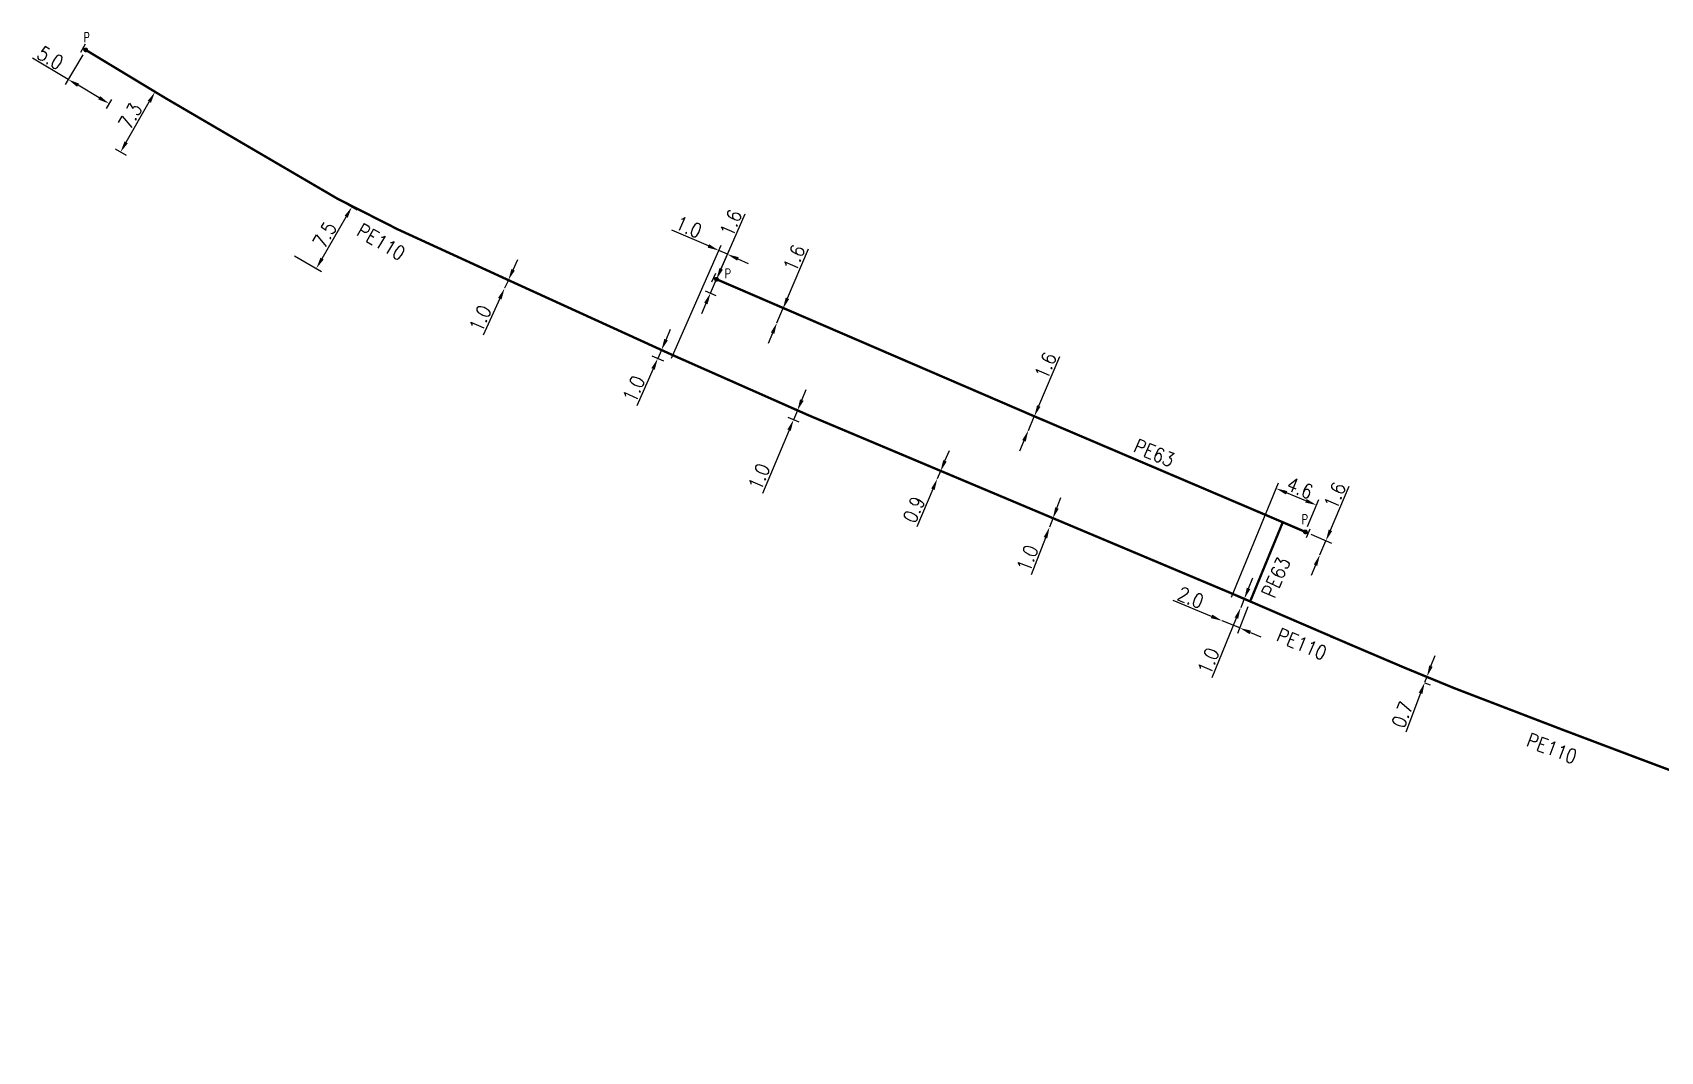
# Model space of a CAD drawing. Header units: millimetres. Extents: x 155997 to 157006, y 121209 to 122008.
# Drawn here: x 156200.7 to 156372.4, y 121456.5 to 121563.9 of the extents above; entities that cross this region are included whole.
import ezdxf
from ezdxf.enums import TextEntityAlignment as Align

# ---------------------------------------------------------------- set-up
doc = ezdxf.new("R2010")
doc.units = ezdxf.units.MM
doc.linetypes.add('L_25_PE', pattern=[2000, 1000, 1000])
doc.layers.get('0').update_dxf_attribs({"linetype": 'CONTINUOUS'})
for name, color, linetype in [('L_150', 1, 'CONTINUOUS'), ('L_300', 7, 'CONTINUOUS'), ('L_340', 7, 'CONTINUOUS')]:
    doc.layers.add(name, color=color, linetype=linetype)
doc.styles.add('G_ROMANS', font='ROMANS.SHX', dxfattribs={"width": 0.75})
doc.styles.get("Standard").update_dxf_attribs({"font": 'romans.shx', "width": 0.85})
doc.dimstyles.get("Standard").update_dxf_attribs({"dimtxt": 1.5, "dimasz": 1.2, "dimexe": 0.625, "dimexo": 0.625, "dimgap": 0.25, "dimtad": 1, "dimdec": 1, "dimzin": 0, "dimdsep": 46, "dimtxsty": 'Standard', "dimcen": -0.5, "dimadec": 0, "dimazin": 0, "dimtfac": 1, "dimtdec": 1, "dimtmove": 0, "dimatfit": 3, "dimfxl": 0, "dimtolj": 1, "dimtzin": 0, "dimarcsym": 0})

# ---------------------------------------------------------------- blocks, each defined once
blk = doc.blocks.new('L_340_07')
at = {"color": 0, "linetype": 'Continuous', "const_width": 0.25, "flags": 128}
blk.add_lwpolyline([(0, 0), (0.35, 0)], dxfattribs=at)
at = {"color": 0, "linetype": 'Continuous', "flags": 128}
blk.add_lwpolyline([(0.35, -0.5), (0.35, 0.5)], dxfattribs=at)
at = {"color": 0, "linetype": 'Continuous', "width": 0.75, "flags": 3}
for tag, p in [('DEF_LEG', (0.72, -3.47)), ('DEF_COUP', (0.72, -5.97)), ('DEF_TYPE', (0.72, -8.47))]:
    blk.add_attdef(tag, text='', height=1.2, dxfattribs=at).set_placement(p, align=Align.MIDDLE)
blk = doc.blocks.new('*D1268')
at = {"layer": 'L_340', "color": 0, "linetype": 'Continuous', "lineweight": -2, "transparency": 16777216}
for p, q in [((156206.02, 121561.56), (156204.18, 121558.45)), ((156204.49, 121558.98), (156200.73, 121561.21)), ((156207.76, 121557.05), (156205.53, 121558.37)), ((156209.06, 121556.87), (156208.48, 121555.9))]:
    blk.add_line(p, q, dxfattribs=at)
at = {"layer": 'L_340', "color": 0, "linetype": 'Continuous', "transparency": 16777216}
for points in [[(156205.63, 121558.54), (156205.43, 121558.2), (156204.49, 121558.98)], [(156207.87, 121557.22), (156207.66, 121556.87), (156208.8, 121556.43)]]:
    blk.add_solid(points, dxfattribs=at)
at = {"layer": 'L_340', "color": 0, "linetype": 'Continuous', "transparency": 16777216, "insert": (156202.61, 121561.26), "char_height": 1.5, "attachment_point": 5, "rotation": 329.3455}
blk.add_mtext('\\A1;5.0', dxfattribs=at)
blk = doc.blocks.new('*D1269')
at = {"layer": 'L_340', "color": 0, "linetype": 'Continuous', "lineweight": -2, "ltscale": 0.5, "transparency": 16777216}
for p, q in [((156272, 121541.42), (156268.16, 121543.1)), ((156268.12, 121529.59), (156273.35, 121541.51)), ((156274.01, 121540.54), (156273.1, 121540.94)), ((156273.11, 121538.49), (156274.26, 121541.11)), ((156275.11, 121540.06), (156276.21, 121539.57))]:
    blk.add_line(p, q, dxfattribs=at)
at = {"layer": 'L_340', "color": 0, "linetype": 'Continuous', "ltscale": 0.5, "transparency": 16777216}
for points in [[(156272.08, 121541.6), (156271.92, 121541.24), (156273.1, 121540.94)], [(156275.19, 121540.24), (156275.03, 121539.87), (156274.01, 121540.54)]]:
    blk.add_solid(points, dxfattribs=at)
at = {"layer": 'L_340', "color": 0, "linetype": 'Continuous', "ltscale": 0.5, "transparency": 16777216, "insert": (156269.93, 121543.42), "char_height": 1.5, "attachment_point": 5, "rotation": 336.326}
blk.add_mtext('\\A1;1.0', dxfattribs=at)
blk = doc.blocks.new('*D1270')
at = {"layer": 'L_340', "color": 0, "linetype": 'Continuous', "lineweight": -2, "ltscale": 0.5, "transparency": 16777216}
for p, q in [((156273.34, 121539.01), (156275.89, 121544.82)), ((156272.22, 121536.45), (156272.86, 121537.91)), ((156271.65, 121536.7), (156272.79, 121536.2)), ((156271.74, 121535.35), (156271.26, 121534.25))]:
    blk.add_line(p, q, dxfattribs=at)
at = {"layer": 'L_340', "color": 0, "linetype": 'Continuous', "ltscale": 0.5, "transparency": 16777216}
for points in [[(156273.16, 121539.09), (156273.53, 121538.93), (156272.86, 121537.91)], [(156271.55, 121535.43), (156271.92, 121535.27), (156272.22, 121536.45)]]:
    blk.add_solid(points, dxfattribs=at)
at = {"layer": 'L_340', "color": 0, "linetype": 'Continuous', "ltscale": 0.5, "transparency": 16777216, "insert": (156274.37, 121543.85), "char_height": 1.5, "attachment_point": 5, "rotation": 66.326}
blk.add_mtext('\\A1;1.6', dxfattribs=at)
blk = doc.blocks.new('*D1271')
at = {"layer": 'L_340', "color": 0, "linetype": 'Continuous', "lineweight": -2, "ltscale": 0.5, "transparency": 16777216}
for p, q in [((156337.6, 121511.44), (156339.58, 121516.08)), ((156335.53, 121511.02), (156337.7, 121510.09)), ((156336.49, 121508.87), (156337.12, 121510.34)), ((156336.02, 121507.77), (156335.55, 121506.66))]:
    blk.add_line(p, q, dxfattribs=at)
at = {"layer": 'L_340', "color": 0, "linetype": 'Continuous', "ltscale": 0.5, "transparency": 16777216}
for points in [[(156337.41, 121511.52), (156337.78, 121511.36), (156337.12, 121510.34)], [(156335.84, 121507.84), (156336.2, 121507.69), (156336.49, 121508.87)]]:
    blk.add_solid(points, dxfattribs=at)
at = {"layer": 'L_340', "color": 0, "linetype": 'Continuous', "ltscale": 0.5, "transparency": 16777216, "insert": (156338.07, 121515.1), "char_height": 1.5, "attachment_point": 5, "rotation": 66.8243}
blk.add_mtext('\\A1;1.6', dxfattribs=at)
blk = doc.blocks.new('*D1272')
at = {"layer": 'L_150', "color": 0, "linetype": 'Continuous', "lineweight": -2, "transparency": 16777216}
for p, q in [((156280.33, 121535.9), (156282.56, 121541.13)), ((156279.23, 121533.33), (156279.86, 121534.8)), ((156278.76, 121532.22), (156278.29, 121531.12))]:
    blk.add_line(p, q, dxfattribs=at)
at = {"layer": 'L_150', "color": 0, "linetype": 'Continuous', "transparency": 16777216}
for points in [[(156280.15, 121535.98), (156280.52, 121535.82), (156279.86, 121534.8)], [(156278.58, 121532.3), (156278.95, 121532.14), (156279.23, 121533.33)]]:
    blk.add_solid(points, dxfattribs=at)
at = {"layer": 'L_150', "color": 0, "linetype": 'Continuous', "transparency": 16777216, "insert": (156281.05, 121540.15), "char_height": 1.5, "attachment_point": 5, "rotation": 66.9129}
blk.add_mtext('\\A1;1.6', dxfattribs=at)
blk = doc.blocks.new('*D1273')
at = {"layer": 'L_340', "color": 0, "linetype": 'Continuous', "lineweight": -2, "transparency": 16777216}
for p, q in [((156327.15, 121504.4), (156332.11, 121516.43)), ((156335.01, 121514.56), (156332.98, 121515.4)), ((156335.19, 121511.85), (156336.36, 121514.68))]:
    blk.add_line(p, q, dxfattribs=at)
at = {"layer": 'L_340', "color": 0, "linetype": 'Continuous', "transparency": 16777216}
for points in [[(156333.05, 121515.58), (156332.9, 121515.21), (156331.87, 121515.85)], [(156335.09, 121514.74), (156334.94, 121514.37), (156336.12, 121514.1)]]:
    blk.add_solid(points, dxfattribs=at)
at = {"layer": 'L_340', "color": 0, "linetype": 'Continuous', "transparency": 16777216, "insert": (156334.38, 121515.9), "char_height": 1.5, "attachment_point": 5, "rotation": 337.6227}
blk.add_mtext('\\A1;4.6', dxfattribs=at)
blk = doc.blocks.new('*D1274')
at = {"layer": 'L_150', "color": 0, "linetype": 'Continuous', "lineweight": -2, "transparency": 16777216}
for p, q in [((156328.97, 121505.32), (156329.43, 121506.43)), ((156328.51, 121504.21), (156328.13, 121503.28)), ((156327.67, 121502.17), (156325.09, 121495.89))]:
    blk.add_line(p, q, dxfattribs=at)
at = {"layer": 'L_150', "color": 0, "linetype": 'Continuous', "transparency": 16777216}
for points in [[(156328.78, 121505.39), (156329.15, 121505.24), (156328.51, 121504.21)], [(156327.49, 121502.25), (156327.86, 121502.1), (156328.13, 121503.28)]]:
    blk.add_solid(points, dxfattribs=at)
at = {"layer": 'L_150', "color": 0, "linetype": 'Continuous', "transparency": 16777216, "insert": (156324.73, 121497.66), "char_height": 1.5, "attachment_point": 5, "rotation": 67.6227}
blk.add_mtext('\\A1;1.0', dxfattribs=at)
blk = doc.blocks.new('*D1275')
at = {"layer": 'L_150', "color": 0, "linetype": 'Continuous', "lineweight": -2, "transparency": 16777216}
for p, q in [((156325.06, 121502.36), (156321.02, 121504.03)), ((156328.9, 121503.36), (156327.81, 121500.55)), ((156328.04, 121501.14), (156326.17, 121501.9)), ((156329.15, 121500.68), (156330.26, 121500.22))]:
    blk.add_line(p, q, dxfattribs=at)
at = {"layer": 'L_150', "color": 0, "linetype": 'Continuous', "transparency": 16777216}
for points in [[(156325.14, 121502.55), (156324.98, 121502.18), (156326.17, 121501.9)], [(156329.22, 121500.86), (156329.07, 121500.49), (156328.04, 121501.14)]]:
    blk.add_solid(points, dxfattribs=at)
at = {"layer": 'L_150', "color": 0, "linetype": 'Continuous', "transparency": 16777216, "insert": (156322.86, 121504.35), "char_height": 1.5, "attachment_point": 5, "rotation": 337.6227}
blk.add_mtext('\\A1;2.0', dxfattribs=at)
blk = doc.blocks.new('*D1276')
at = {"layer": 'L_150', "color": 0, "linetype": 'Continuous', "lineweight": -2, "transparency": 16777216}
for p, q in [((156306.84, 121524.55), (156309.07, 121529.78)), ((156305.74, 121521.98), (156306.37, 121523.45)), ((156305.27, 121520.87), (156304.8, 121519.77))]:
    blk.add_line(p, q, dxfattribs=at)
at = {"layer": 'L_150', "color": 0, "linetype": 'Continuous', "transparency": 16777216}
for points in [[(156306.66, 121524.63), (156307.02, 121524.47), (156306.37, 121523.45)], [(156305.09, 121520.95), (156305.46, 121520.79), (156305.74, 121521.98)]]:
    blk.add_solid(points, dxfattribs=at)
at = {"layer": 'L_150', "color": 0, "linetype": 'Continuous', "transparency": 16777216, "insert": (156307.56, 121528.8), "char_height": 1.5, "attachment_point": 5, "rotation": 66.9129}
blk.add_mtext('\\A1;1.6', dxfattribs=at)
blk = doc.blocks.new('*D1372')
at = {"layer": 'L_150', "color": 0, "linetype": 'Continuous', "lineweight": -2, "ltscale": 0.5, "transparency": 16777216}
for p, q in [((156210.61, 121552.35), (156213.04, 121556.61)), ((156214.26, 121557.3), (156213.09, 121557.96)), ((156210.63, 121550.95), (156209.47, 121551.62))]:
    blk.add_line(p, q, dxfattribs=at)
at = {"layer": 'L_150', "color": 0, "linetype": 'Continuous', "ltscale": 0.5, "transparency": 16777216}
for points in [[(156212.87, 121556.71), (156213.22, 121556.51), (156213.64, 121557.65)], [(156210.43, 121552.45), (156210.78, 121552.25), (156210.01, 121551.31)]]:
    blk.add_solid(points, dxfattribs=at)
at = {"layer": 'L_150', "color": 0, "linetype": 'Continuous', "ltscale": 0.5, "transparency": 16777216, "insert": (156211.04, 121555.12), "char_height": 1.5, "attachment_point": 5, "rotation": 60.2263}
blk.add_mtext('\\A1;7.3', dxfattribs=at)
blk = doc.blocks.new('*D1373')
at = {"layer": 'L_150', "color": 0, "linetype": 'Continuous', "lineweight": -2, "ltscale": 0.5, "transparency": 16777216}
for p, q in [((156233.45, 121546.08), (156234.94, 121545.22)), ((156231.26, 121540.09), (156233.8, 121544.49)), ((156228.34, 121540.39), (156231.2, 121538.74))]:
    blk.add_line(p, q, dxfattribs=at)
at = {"layer": 'L_150', "color": 0, "linetype": 'Continuous', "ltscale": 0.5, "transparency": 16777216}
for points in [[(156233.63, 121544.59), (156233.97, 121544.39), (156234.4, 121545.53)], [(156231.09, 121540.19), (156231.43, 121539.99), (156230.66, 121539.05)]]:
    blk.add_solid(points, dxfattribs=at)
at = {"layer": 'L_150', "color": 0, "linetype": 'Continuous', "ltscale": 0.5, "transparency": 16777216, "insert": (156231.55, 121542.59), "char_height": 1.5, "attachment_point": 5, "rotation": 60.0306}
blk.add_mtext('\\A1;7.5', dxfattribs=at)
blk = doc.blocks.new('*D1380')
at = {"layer": 'L_150', "color": 0, "linetype": 'Continuous', "lineweight": -2, "ltscale": 0.5, "transparency": 16777216}
for p, q in [((156251.41, 121538.91), (156251.91, 121540.01)), ((156250.91, 121537.82), (156250.51, 121536.96)), ((156250.01, 121535.87), (156248.24, 121532)), ((156249.94, 121537.22), (156249.94, 121537.22))]:
    blk.add_line(p, q, dxfattribs=at)
at = {"layer": 'L_150', "color": 0, "linetype": 'Continuous', "ltscale": 0.5, "transparency": 16777216}
for points in [[(156251.23, 121539), (156251.59, 121538.83), (156250.91, 121537.82)], [(156249.83, 121535.95), (156250.19, 121535.78), (156250.51, 121536.96)]]:
    blk.add_solid(points, dxfattribs=at)
at = {"layer": 'L_150', "color": 0, "linetype": 'Continuous', "ltscale": 0.5, "transparency": 16777216, "insert": (156247.95, 121533.78), "char_height": 1.5, "attachment_point": 5, "rotation": 65.352}
blk.add_mtext('\\A1;1.0', dxfattribs=at)
blk = doc.blocks.new('*D1381')
at = {"layer": 'L_150', "color": 0, "linetype": 'Continuous', "lineweight": -2, "ltscale": 0.5, "transparency": 16777216}
for p, q in [((156267.54, 121531.54), (156268.02, 121532.64)), ((156267.69, 121530.16), (156266.48, 121530.7)), ((156267.3, 121529.27), (156266.08, 121529.81)), ((156267.05, 121530.44), (156266.66, 121529.56)), ((156266.17, 121528.46), (156264.45, 121524.57))]:
    blk.add_line(p, q, dxfattribs=at)
at = {"layer": 'L_150', "color": 0, "linetype": 'Continuous', "ltscale": 0.5, "transparency": 16777216}
for points in [[(156267.35, 121531.62), (156267.72, 121531.46), (156267.05, 121530.44)], [(156265.99, 121528.54), (156266.35, 121528.38), (156266.66, 121529.56)]]:
    blk.add_solid(points, dxfattribs=at)
at = {"layer": 'L_150', "color": 0, "linetype": 'Continuous', "ltscale": 0.5, "transparency": 16777216, "insert": (156264.14, 121526.35), "char_height": 1.5, "attachment_point": 5, "rotation": 66.0743}
blk.add_mtext('\\A1;1.0', dxfattribs=at)
blk = doc.blocks.new('*D1382')
at = {"layer": 'L_150', "color": 0, "linetype": 'Continuous', "lineweight": -2, "ltscale": 0.5, "transparency": 16777216}
for p, q in [((156348.2, 121497.12), (156348.63, 121498.24)), ((156347.77, 121496), (156347.53, 121495.38)), ((156347.55, 121495.37), (156348.11, 121495.15)), ((156347.79, 121495.99), (156348.35, 121495.77)), ((156347.1, 121494.26), (156345.54, 121490.17))]:
    blk.add_line(p, q, dxfattribs=at)
at = {"layer": 'L_150', "color": 0, "linetype": 'Continuous', "ltscale": 0.5, "transparency": 16777216}
for points in [[(156348.01, 121497.19), (156348.38, 121497.05), (156347.77, 121496)], [(156346.91, 121494.33), (156347.29, 121494.18), (156347.53, 121495.38)]]:
    blk.add_solid(points, dxfattribs=at)
at = {"layer": 'L_150', "color": 0, "linetype": 'Continuous', "ltscale": 0.5, "transparency": 16777216, "insert": (156345.17, 121492.01), "char_height": 1.5, "attachment_point": 5, "rotation": 69.0405}
blk.add_mtext('\\A1;0.7', dxfattribs=at)
blk = doc.blocks.new('*D1384')
at = {"layer": 'L_150', "color": 0, "linetype": 'Continuous', "lineweight": -2, "ltscale": 0.5, "transparency": 16777216}
for p, q in [((156281.85, 121525.17), (156282.32, 121526.27)), ((156282, 121523.8), (156280.81, 121524.3)), ((156281.38, 121524.06), (156280.98, 121523.1)), ((156280.51, 121521.99), (156277.69, 121515.32)), ((156281.59, 121522.84), (156280.4, 121523.34))]:
    blk.add_line(p, q, dxfattribs=at)
at = {"layer": 'L_150', "color": 0, "linetype": 'Continuous', "ltscale": 0.5, "transparency": 16777216}
for points in [[(156281.67, 121525.24), (156282.04, 121525.09), (156281.38, 121524.06)], [(156280.33, 121522.07), (156280.69, 121521.92), (156280.98, 121523.1)]]:
    blk.add_solid(points, dxfattribs=at)
at = {"layer": 'L_150', "color": 0, "linetype": 'Continuous', "ltscale": 0.5, "transparency": 16777216, "insert": (156277.35, 121517.09), "char_height": 1.5, "attachment_point": 5, "rotation": 67.0716}
blk.add_mtext('\\A1;1.0', dxfattribs=at)
blk = doc.blocks.new('*D1385')
at = {"layer": 'L_150', "color": 0, "linetype": 'Continuous', "lineweight": -2, "ltscale": 0.5, "transparency": 16777216}
for p, q in [((156308.75, 121513.79), (156309.18, 121514.91)), ((156308.32, 121512.67), (156307.98, 121511.78)), ((156307.55, 121510.66), (156306.05, 121506.75))]:
    blk.add_line(p, q, dxfattribs=at)
at = {"layer": 'L_150', "color": 0, "linetype": 'Continuous', "ltscale": 0.5, "transparency": 16777216}
for points in [[(156308.57, 121513.86), (156308.94, 121513.71), (156308.32, 121512.67)], [(156307.36, 121510.73), (156307.74, 121510.59), (156307.98, 121511.78)]]:
    blk.add_solid(points, dxfattribs=at)
at = {"layer": 'L_150', "color": 0, "linetype": 'Continuous', "ltscale": 0.5, "transparency": 16777216, "insert": (156305.65, 121508.5), "char_height": 1.5, "attachment_point": 5, "rotation": 68.9865}
blk.add_mtext('\\A1;1.0', dxfattribs=at)
blk = doc.blocks.new('*D1386')
at = {"layer": 'L_150', "color": 0, "linetype": 'Continuous', "lineweight": -2, "ltscale": 0.5, "transparency": 16777216}
for p, q in [((156296.95, 121518.76), (156297.42, 121519.86)), ((156296.48, 121517.66), (156296.14, 121516.88)), ((156297.05, 121517.41), (156297.05, 121517.41)), ((156295.67, 121515.77), (156293.98, 121511.81)), ((156296.72, 121516.63), (156296.72, 121516.63))]:
    blk.add_line(p, q, dxfattribs=at)
at = {"layer": 'L_150', "color": 0, "linetype": 'Continuous', "ltscale": 0.5, "transparency": 16777216}
for points in [[(156296.76, 121518.84), (156297.13, 121518.68), (156296.48, 121517.66)], [(156295.49, 121515.85), (156295.86, 121515.69), (156296.14, 121516.88)]]:
    blk.add_solid(points, dxfattribs=at)
at = {"layer": 'L_150', "color": 0, "linetype": 'Continuous', "ltscale": 0.5, "transparency": 16777216, "insert": (156293.67, 121513.63), "char_height": 1.5, "attachment_point": 5, "rotation": 66.9122}
blk.add_mtext('\\A1;0.9', dxfattribs=at)
blk = doc.blocks.new('L_300_12')
at = {"color": 0, "linetype": 'Continuous', "const_width": 0.248, "flags": 128}
blk.add_lwpolyline([(-0.13, 0, 1), (0.13, 0, 1)], format="xyb", close=True, dxfattribs=at)
at = {"linetype": 'Continuous', "style": 'G_ROMANS', "width": 0.75}
blk.add_attdef('P', text='', height=1, dxfattribs=at).set_placement((0, 1.33), align=Align.MIDDLE_CENTER)
at = {"color": 0, "linetype": 'Continuous', "width": 0.75, "flags": 3}
for tag, p in [('DEF_LEG', (0, -5)), ('DEF_COUP', (0, -7.5)), ('DEF_TYPE', (0, -10))]:
    blk.add_attdef(tag, text='', height=1.2, dxfattribs=at).set_placement(p, align=Align.MIDDLE)

msp = doc.modelspace()

# ---------------------------------------------------------------- linework, layer by layer
at = {"layer": 'L_150', "linetype": 'L_25_PE', "ltscale": 0.5, "const_width": 0.25, "flags": 128}
for points in [[(156337.58, 121500.28, 0.010686), (156338.27, 121500), (156329.13, 121503.94), (156326.79, 121504.95), (156282.58, 121523.56), (156268.26, 121529.9), (156250.91, 121537.82), (156239.25, 121543.17), (156232.91, 121546.39), (156232.91, 121546.39), (156214.8, 121556.98), (156214.8, 121556.98), (156206.34, 121562.09)], [(156443.54, 121456.62), (156441.51, 121457.49), (156434.28, 121460.61), (156426.76, 121463.86), (156419.95, 121466.8), (156417.99, 121467.65), (156415.29, 121468.81), (156412.31, 121470.09), (156407.81, 121472.02), (156403.54, 121473.85), (156396.93, 121476.69), (156385.88, 121481.33), (156377.22, 121484.71), (156369.37, 121487.66, -0.000146), (156369.37, 121487.66), (156361.95, 121490.46), (156350.64, 121494.8), (156345.34, 121496.98), (156339.59, 121499.43), (156338.27, 121500)]]:
    msp.add_lwpolyline(points, format="xyb", dxfattribs=at)
for points in [[(156334.95, 121511.27), (156332.57, 121512.29), (156306.37, 121523.46), (156272.86, 121537.91)], [(156329.13, 121503.94), (156332.57, 121512.29)]]:
    msp.add_lwpolyline(points, dxfattribs=at)

# ---------------------------------------------------------------- block references
at = {"layer": 'L_300', "ltscale": 0.5}
ref = msp.add_blockref('L_300_12', (156206.34, 121562.09), dxfattribs=dict(at, rotation=355.5467248243921))
ref.add_attrib('P', 'P', dxfattribs={"layer": '0', "linetype": 'Continuous', "height": 1, "style": 'G_ROMANS', "width": 0.75}).set_placement((156206.44, 121563.42), align=Align.MIDDLE_CENTER)
ref = msp.add_blockref('L_300_12', (156272.86, 121537.91), dxfattribs=dict(at, rotation=296.5602209647436))
ref.add_attrib('P', 'P', dxfattribs={"layer": '0', "linetype": 'Continuous', "height": 1, "style": 'G_ROMANS', "width": 0.75}).set_placement((156274.05, 121538.51), align=Align.MIDDLE_CENTER)
ref = msp.add_blockref('L_300_12', (156334.95, 121511.27), dxfattribs=dict(at, rotation=2.411918001652742))
ref.add_attrib('P', 'P', dxfattribs={"layer": '0', "linetype": 'Continuous', "height": 1, "style": 'G_ROMANS', "width": 0.75}).set_placement((156334.9, 121512.6), align=Align.MIDDLE_CENTER)
at = {"layer": 'L_340', "rotation": 150.0000000006596}
msp.add_blockref('L_340_07', (156206.34, 121562.09), dxfattribs=at)
at = {"layer": 'L_340', "ltscale": 0.5}
for p, rotation in [((156272.86, 121537.91), 156.1981770365387), ((156334.95, 121511.27), 336.8243196682157)]:
    msp.add_blockref('L_340_07', p, dxfattribs=dict(at, rotation=rotation))

# ---------------------------------------------------------------- texts
at = {"layer": 'L_150', "linetype": 'Continuous', "width": 0.85}
for rotation, p in [(329.0277, (156234.76, 121542.61)), (337.0716, (156331.76, 121499.82)), (338.9925, (156358.12, 121488.72))]:
    msp.add_text('PE110', height=1.5, rotation=rotation, dxfattribs=at).set_placement(p)
at = {"layer": 'L_150', "linetype": 'Continuous', "char_height": 1.5, "attachment_point": 1}
for insert, rotation in [((156317.28, 121521.14), 337.0716), ((156330.29, 121504.78), 66.2439)]:
    msp.add_mtext_dynamic_manual_height_columns('\\pt3;PE63', width=4.6959, gutter_width=5, heights=[0], dxfattribs=dict(at, insert=insert, rotation=rotation))

# ---------------------------------------------------------------- dimensions: what is measured, and where the dimension line sits
at = {"layer": 'L_150', "linetype": 'Continuous', "ltscale": 0.5}
for base, p1, p2, angle, picture, middle in [((156213.64, 121557.65), (156211.17, 121550.64), (156214.8, 121556.98), 60.2263, '*D1372', (156211.91, 121554.62)), ((156234.4, 121545.53), (156227.8, 121540.7), (156232.91, 121546.39), 60.0306, '*D1373', (156232.42, 121542.09)), ((156250.9082, 121537.8237), (156250.5128, 121536.9554), (156250.9082, 121537.8237), 65.352, '*D1380', (156248.8607, 121533.3616)), ((156267.05, 121530.44), (156267.87, 121529.02), (156268.26, 121529.9), 66.0743, '*D1381', (156265.05, 121525.94)), ((156281.38, 121524.06), (156282.17, 121522.6), (156282.58, 121523.56), 67.0716, '*D1384', (156278.27, 121516.7)), ((156296.48, 121517.66), (156296.14, 121516.88), (156296.48, 121517.66), 66.9122, '*D1386', (156294.59, 121513.24)), ((156308.32, 121512.67), (156307.98, 121511.78), (156308.32, 121512.67), 68.9865, '*D1385', (156306.59, 121508.14)), ((156347.77, 121496), (156346.96, 121495.59), (156347.2, 121496.21), 69.0405, '*D1382', (156346.1, 121491.65))]:
    dim = msp.add_linear_dim(base=base, p1=p1, p2=p2, angle=angle, dimstyle='Standard', dxfattribs=at)
    dim.commit()
    dim.dimension.update_dxf_attribs({"geometry": picture, "text_midpoint": middle, "dimtype": 160})
at = {"layer": 'L_150', "linetype": 'Continuous'}
for base, p1, p2, angle, picture, middle in [((156279.23, 121533.33), (156279.86, 121534.8), (156279.23, 121533.33), 66.9129, '*D1272', (156281.97, 121539.76)), ((156305.74, 121521.98), (156306.37, 121523.45), (156305.74, 121521.98), 66.9129, '*D1276', (156308.48, 121528.41)), ((156326.17, 121501.9), (156329.13, 121503.94), (156326.17, 121501.9), 337.6227, '*D1275', (156322.48, 121503.42)), ((156328.13, 121503.28), (156328.51, 121504.21), (156328.13, 121503.28), 67.6227, '*D1274', (156325.66, 121497.27))]:
    dim = msp.add_linear_dim(base=base, p1=p1, p2=p2, angle=angle, dimstyle='Standard', override={"dimatfit": 0}, dxfattribs=at)
    dim.commit()
    dim.dimension.update_dxf_attribs({"geometry": picture, "text_midpoint": middle, "dimtype": 160})
at = {"layer": 'L_340', "linetype": 'Continuous'}
dim = msp.add_linear_dim(base=(156208.8, 121556.43), p1=(156206.34, 121562.09), p2=(156209.38, 121557.41), angle=149.3455, dimstyle='Standard', dxfattribs=at)
dim.commit()
dim.dimension.update_dxf_attribs({"geometry": '*D1268', "text_midpoint": (156202.1, 121560.4), "dimtype": 160})
at = {"layer": 'L_340', "linetype": 'Continuous', "ltscale": 0.5}
for base, p1, p2, angle, picture, middle in [((156273.1, 121540.94), (156272.86, 121537.91), (156267.87, 121529.02), 336.326, '*D1269', (156269.53, 121542.5)), ((156272.22, 121536.45), (156272.86, 121537.91), (156271.08, 121536.95), 66.326, '*D1270', (156275.29, 121543.45)), ((156336.49, 121508.87), (156334.95, 121511.27), (156336.49, 121508.87), 66.8243, '*D1271', (156338.99, 121514.71))]:
    dim = msp.add_linear_dim(base=base, p1=p1, p2=p2, angle=angle, dimstyle='Standard', override={"dimatfit": 0}, dxfattribs=at)
    dim.commit()
    dim.dimension.update_dxf_attribs({"geometry": picture, "text_midpoint": middle, "dimtype": 160})
at = {"layer": 'L_340', "color": 7, "linetype": 'Continuous'}
dim = msp.add_linear_dim(base=(156331.87, 121515.85), p1=(156334.95, 121511.27), p2=(156326.91, 121503.82), angle=337.6227, dimstyle='Standard', override={"dimatfit": 0}, dxfattribs=at)
dim.commit()
dim.dimension.update_dxf_attribs({"geometry": '*D1273', "text_midpoint": (156333.99, 121514.98), "dimtype": 160})

doc.saveas('drawing.dxf')
